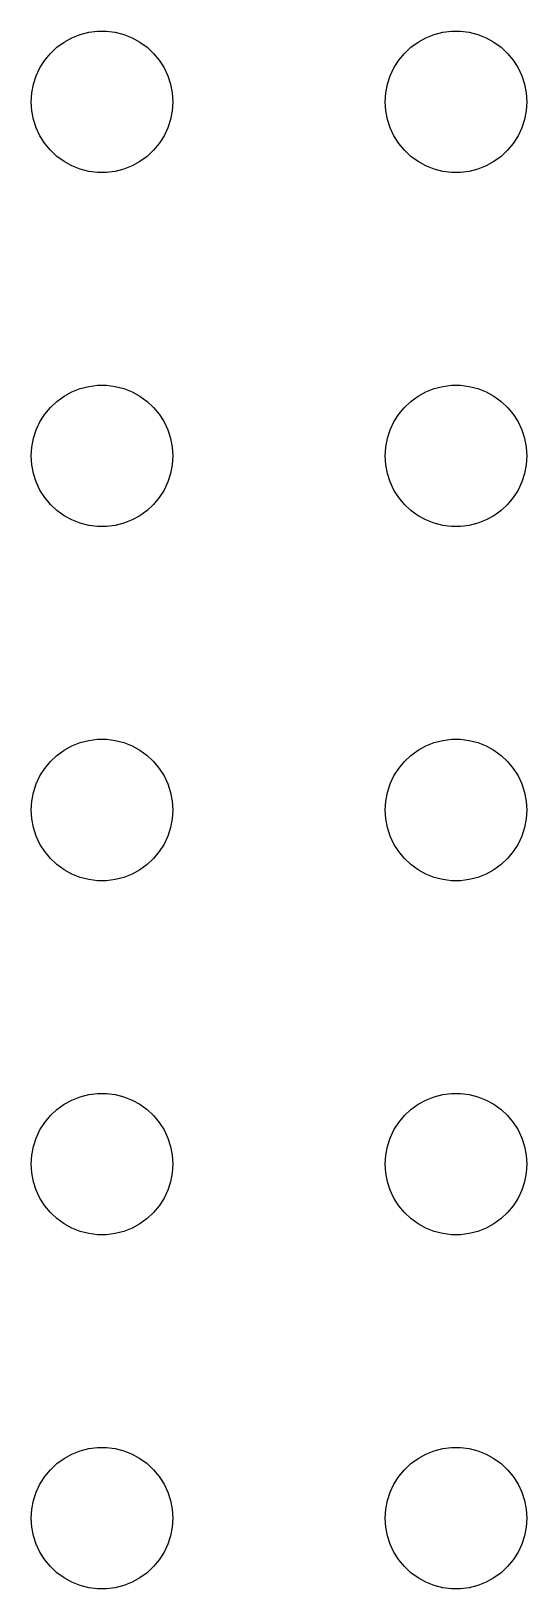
# Model space of a CAD drawing. Header units: metres. Extents: x -150 to 150, y -149 to 149.
# Drawn here: x 73.5 to 84, y -76.5 to -43.5 of the extents above; entities that cross this region are included whole.
import ezdxf

# ---------------------------------------------------------------- set-up
doc = ezdxf.new("R2010")
doc.units = ezdxf.units.M

msp = doc.modelspace()

# ---------------------------------------------------------------- linework, layer by layer
for p, q in [((74.5365, -43.5734), (74.7189, -43.5266)), ((74.7189, -43.5266), (74.9058, -43.503)), ((74.9058, -43.503), (75.0942, -43.503)), ((75.0942, -43.503), (75.2811, -43.5266)), ((75.2811, -43.5266), (75.4635, -43.5734)), ((82.0365, -43.5734), (82.2189, -43.5266)), ((82.2189, -43.5266), (82.4058, -43.503)), ((82.4058, -43.503), (82.5942, -43.503)), ((82.5942, -43.503), (82.7811, -43.5266)), ((82.7811, -43.5266), (82.9635, -43.5734)), ((73.9065, -43.9732), (74.0439, -43.8442)), ((74.0439, -43.8442), (74.1963, -43.7335)), ((74.1963, -43.7335), (74.3613, -43.6428)), ((74.3613, -43.6428), (74.5365, -43.5734)), ((75.4635, -43.5734), (75.6387, -43.6428)), ((75.6387, -43.6428), (75.8037, -43.7335)), ((75.8037, -43.7335), (75.9561, -43.8442)), ((75.9561, -43.8442), (76.0934, -43.9732)), ((81.4065, -43.9732), (81.5439, -43.8442)), ((81.5439, -43.8442), (81.6963, -43.7335)), ((81.6963, -43.7335), (81.8613, -43.6428)), ((81.8613, -43.6428), (82.0365, -43.5734)), ((82.9635, -43.5734), (83.1387, -43.6428)), ((83.1387, -43.6428), (83.3037, -43.7335)), ((83.3037, -43.7335), (83.4561, -43.8442)), ((83.4561, -43.8442), (83.5934, -43.9732)), ((73.6855, -44.2774), (73.7865, -44.1183)), ((73.7865, -44.1183), (73.9065, -43.9732)), ((76.0934, -43.9732), (76.2135, -44.1183)), ((76.2135, -44.1183), (76.3145, -44.2774)), ((81.1855, -44.2774), (81.2865, -44.1183)), ((81.2865, -44.1183), (81.4065, -43.9732)), ((83.5934, -43.9732), (83.7135, -44.1183)), ((83.7135, -44.1183), (83.8145, -44.2774)), ((73.5471, -44.627), (73.6053, -44.4478)), ((73.6053, -44.4478), (73.6855, -44.2774)), ((76.3145, -44.2774), (76.3947, -44.4478)), ((76.3947, -44.4478), (76.4529, -44.627)), ((81.0471, -44.627), (81.1053, -44.4478)), ((81.1053, -44.4478), (81.1855, -44.2774)), ((83.8145, -44.2774), (83.8947, -44.4478)), ((83.8947, -44.4478), (83.9529, -44.627)), ((73.5, -45), (73.5118, -44.812)), ((73.5118, -44.812), (73.5471, -44.627)), ((76.4529, -44.627), (76.4882, -44.812)), ((76.4882, -44.812), (76.5, -45)), ((81, -45), (81.0118, -44.812)), ((81.0118, -44.812), (81.0471, -44.627)), ((83.9529, -44.627), (83.9882, -44.812)), ((83.9882, -44.812), (84, -45)), ((73.5118, -45.188), (73.5, -45)), ((73.5471, -45.373), (73.5118, -45.188)), ((76.4882, -45.188), (76.4529, -45.373)), ((76.5, -45), (76.4882, -45.188)), ((81.0118, -45.188), (81, -45)), ((81.0471, -45.373), (81.0118, -45.188)), ((83.9882, -45.188), (83.9529, -45.373)), ((84, -45), (83.9882, -45.188)), ((73.6053, -45.5522), (73.5471, -45.373)), ((76.4529, -45.373), (76.3947, -45.5522)), ((81.1053, -45.5522), (81.0471, -45.373)), ((83.9529, -45.373), (83.8947, -45.5522)), ((73.6855, -45.7226), (73.6053, -45.5522)), ((73.7865, -45.8817), (73.6855, -45.7226)), ((76.3145, -45.7226), (76.2135, -45.8817)), ((76.3947, -45.5522), (76.3145, -45.7226)), ((81.1855, -45.7226), (81.1053, -45.5522)), ((81.2865, -45.8817), (81.1855, -45.7226)), ((83.8145, -45.7226), (83.7135, -45.8817)), ((83.8947, -45.5522), (83.8145, -45.7226)), ((73.9065, -46.0268), (73.7865, -45.8817)), ((74.0439, -46.1558), (73.9065, -46.0268)), ((74.1963, -46.2665), (74.0439, -46.1558)), ((75.9561, -46.1558), (75.8037, -46.2665)), ((76.0934, -46.0268), (75.9561, -46.1558)), ((76.2135, -45.8817), (76.0934, -46.0268)), ((81.4065, -46.0268), (81.2865, -45.8817)), ((81.5439, -46.1558), (81.4065, -46.0268)), ((81.6963, -46.2665), (81.5439, -46.1558)), ((83.4561, -46.1558), (83.3037, -46.2665)), ((83.5934, -46.0268), (83.4561, -46.1558)), ((83.7135, -45.8817), (83.5934, -46.0268)), ((74.3613, -46.3572), (74.1963, -46.2665)), ((74.5365, -46.4266), (74.3613, -46.3572)), ((74.7189, -46.4734), (74.5365, -46.4266)), ((74.9058, -46.497), (74.7189, -46.4734)), ((75.0942, -46.497), (74.9058, -46.497)), ((75.2811, -46.4734), (75.0942, -46.497)), ((75.4635, -46.4266), (75.2811, -46.4734)), ((75.6387, -46.3572), (75.4635, -46.4266)), ((75.8037, -46.2665), (75.6387, -46.3572)), ((81.8613, -46.3572), (81.6963, -46.2665)), ((82.0365, -46.4266), (81.8613, -46.3572)), ((82.2189, -46.4734), (82.0365, -46.4266)), ((82.4058, -46.497), (82.2189, -46.4734)), ((82.5942, -46.497), (82.4058, -46.497)), ((82.7811, -46.4734), (82.5942, -46.497)), ((82.9635, -46.4266), (82.7811, -46.4734)), ((83.1387, -46.3572), (82.9635, -46.4266)), ((83.3037, -46.2665), (83.1387, -46.3572)), ((74.3613, -51.1428), (74.5365, -51.0734)), ((74.5365, -51.0734), (74.7189, -51.0266)), ((74.7189, -51.0266), (74.9058, -51.003)), ((74.9058, -51.003), (75.0942, -51.003)), ((75.0942, -51.003), (75.2811, -51.0266)), ((75.2811, -51.0266), (75.4635, -51.0734)), ((75.4635, -51.0734), (75.6387, -51.1428)), ((81.8613, -51.1428), (82.0365, -51.0734)), ((82.0365, -51.0734), (82.2189, -51.0266)), ((82.2189, -51.0266), (82.4058, -51.003)), ((82.4058, -51.003), (82.5942, -51.003)), ((82.5942, -51.003), (82.7811, -51.0266)), ((82.7811, -51.0266), (82.9635, -51.0734)), ((82.9635, -51.0734), (83.1387, -51.1428)), ((73.9065, -51.4732), (74.0439, -51.3442)), ((74.0439, -51.3442), (74.1963, -51.2335)), ((74.1963, -51.2335), (74.3613, -51.1428)), ((75.6387, -51.1428), (75.8037, -51.2335)), ((75.8037, -51.2335), (75.9561, -51.3442)), ((75.9561, -51.3442), (76.0934, -51.4732)), ((81.4065, -51.4732), (81.5439, -51.3442)), ((81.5439, -51.3442), (81.6963, -51.2335)), ((81.6963, -51.2335), (81.8613, -51.1428)), ((83.1387, -51.1428), (83.3037, -51.2335)), ((83.3037, -51.2335), (83.4561, -51.3442)), ((83.4561, -51.3442), (83.5934, -51.4732)), ((73.6053, -51.9478), (73.6855, -51.7774)), ((73.6855, -51.7774), (73.7865, -51.6183)), ((73.7865, -51.6183), (73.9065, -51.4732)), ((76.0934, -51.4732), (76.2135, -51.6183)), ((76.2135, -51.6183), (76.3145, -51.7774)), ((76.3145, -51.7774), (76.3947, -51.9478)), ((81.1053, -51.9478), (81.1855, -51.7774)), ((81.1855, -51.7774), (81.2865, -51.6183)), ((81.2865, -51.6183), (81.4065, -51.4732)), ((83.5934, -51.4732), (83.7135, -51.6183)), ((83.7135, -51.6183), (83.8145, -51.7774)), ((83.8145, -51.7774), (83.8947, -51.9478)), ((73.5118, -52.312), (73.5471, -52.127)), ((73.5471, -52.127), (73.6053, -51.9478)), ((76.3947, -51.9478), (76.4529, -52.127)), ((76.4529, -52.127), (76.4882, -52.312)), ((81.0118, -52.312), (81.0471, -52.127)), ((81.0471, -52.127), (81.1053, -51.9478)), ((83.8947, -51.9478), (83.9529, -52.127)), ((83.9529, -52.127), (83.9882, -52.312)), ((73.5, -52.5), (73.5118, -52.312)), ((76.4882, -52.312), (76.5, -52.5)), ((81, -52.5), (81.0118, -52.312)), ((83.9882, -52.312), (84, -52.5)), ((73.5118, -52.688), (73.5, -52.5)), ((73.5471, -52.873), (73.5118, -52.688)), ((76.4882, -52.688), (76.4529, -52.873)), ((76.5, -52.5), (76.4882, -52.688)), ((81.0118, -52.688), (81, -52.5)), ((81.0471, -52.873), (81.0118, -52.688)), ((83.9882, -52.688), (83.9529, -52.873)), ((84, -52.5), (83.9882, -52.688)), ((73.6053, -53.0522), (73.5471, -52.873)), ((73.6855, -53.2226), (73.6053, -53.0522)), ((76.3947, -53.0522), (76.3145, -53.2226)), ((76.4529, -52.873), (76.3947, -53.0522)), ((81.1053, -53.0522), (81.0471, -52.873)), ((81.1855, -53.2226), (81.1053, -53.0522)), ((83.8947, -53.0522), (83.8145, -53.2226)), ((83.9529, -52.873), (83.8947, -53.0522)), ((73.7865, -53.3817), (73.6855, -53.2226)), ((73.9065, -53.5268), (73.7865, -53.3817)), ((76.2135, -53.3817), (76.0934, -53.5268)), ((76.3145, -53.2226), (76.2135, -53.3817)), ((81.2865, -53.3817), (81.1855, -53.2226)), ((81.4065, -53.5268), (81.2865, -53.3817)), ((83.7135, -53.3817), (83.5934, -53.5268)), ((83.8145, -53.2226), (83.7135, -53.3817)), ((74.0439, -53.6558), (73.9065, -53.5268)), ((74.1963, -53.7665), (74.0439, -53.6558)), ((74.3613, -53.8572), (74.1963, -53.7665)), ((75.8037, -53.7665), (75.6387, -53.8572)), ((75.9561, -53.6558), (75.8037, -53.7665)), ((76.0934, -53.5268), (75.9561, -53.6558)), ((81.5439, -53.6558), (81.4065, -53.5268)), ((81.6963, -53.7665), (81.5439, -53.6558)), ((81.8613, -53.8572), (81.6963, -53.7665)), ((83.3037, -53.7665), (83.1387, -53.8572)), ((83.4561, -53.6558), (83.3037, -53.7665)), ((83.5934, -53.5268), (83.4561, -53.6558)), ((74.5365, -53.9266), (74.3613, -53.8572)), ((74.7189, -53.9734), (74.5365, -53.9266)), ((74.9058, -53.997), (74.7189, -53.9734)), ((75.0942, -53.997), (74.9058, -53.997)), ((75.2811, -53.9734), (75.0942, -53.997)), ((75.4635, -53.9266), (75.2811, -53.9734)), ((75.6387, -53.8572), (75.4635, -53.9266)), ((82.0365, -53.9266), (81.8613, -53.8572)), ((82.2189, -53.9734), (82.0365, -53.9266)), ((82.4058, -53.997), (82.2189, -53.9734)), ((82.5942, -53.997), (82.4058, -53.997)), ((82.7811, -53.9734), (82.5942, -53.997)), ((82.9635, -53.9266), (82.7811, -53.9734)), ((83.1387, -53.8572), (82.9635, -53.9266)), ((74.1963, -58.7335), (74.3613, -58.6428)), ((74.3613, -58.6428), (74.5365, -58.5734)), ((74.5365, -58.5734), (74.7189, -58.5266)), ((74.7189, -58.5266), (74.9058, -58.503)), ((74.9058, -58.503), (75.0942, -58.503)), ((75.0942, -58.503), (75.2811, -58.5266)), ((75.2811, -58.5266), (75.4635, -58.5734)), ((75.4635, -58.5734), (75.6387, -58.6428)), ((75.6387, -58.6428), (75.8037, -58.7335)), ((81.6963, -58.7335), (81.8613, -58.6428)), ((81.8613, -58.6428), (82.0365, -58.5734)), ((82.0365, -58.5734), (82.2189, -58.5266)), ((82.2189, -58.5266), (82.4058, -58.503)), ((82.4058, -58.503), (82.5942, -58.503)), ((82.5942, -58.503), (82.7811, -58.5266)), ((82.7811, -58.5266), (82.9635, -58.5734)), ((82.9635, -58.5734), (83.1387, -58.6428)), ((83.1387, -58.6428), (83.3037, -58.7335)), ((73.7865, -59.1183), (73.9065, -58.9732)), ((73.9065, -58.9732), (74.0439, -58.8442)), ((74.0439, -58.8442), (74.1963, -58.7335)), ((75.8037, -58.7335), (75.9561, -58.8442)), ((75.9561, -58.8442), (76.0934, -58.9732)), ((76.0934, -58.9732), (76.2135, -59.1183)), ((81.2865, -59.1183), (81.4065, -58.9732)), ((81.4065, -58.9732), (81.5439, -58.8442)), ((81.5439, -58.8442), (81.6963, -58.7335)), ((83.3037, -58.7335), (83.4561, -58.8442)), ((83.4561, -58.8442), (83.5934, -58.9732)), ((83.5934, -58.9732), (83.7135, -59.1183)), ((73.6053, -59.4478), (73.6855, -59.2774)), ((73.6855, -59.2774), (73.7865, -59.1183)), ((76.2135, -59.1183), (76.3145, -59.2774)), ((76.3145, -59.2774), (76.3947, -59.4478)), ((81.1053, -59.4478), (81.1855, -59.2774)), ((81.1855, -59.2774), (81.2865, -59.1183)), ((83.7135, -59.1183), (83.8145, -59.2774)), ((83.8145, -59.2774), (83.8947, -59.4478)), ((73.5118, -59.812), (73.5471, -59.627)), ((73.5471, -59.627), (73.6053, -59.4478)), ((76.3947, -59.4478), (76.4529, -59.627)), ((76.4529, -59.627), (76.4882, -59.812)), ((81.0118, -59.812), (81.0471, -59.627)), ((81.0471, -59.627), (81.1053, -59.4478)), ((83.8947, -59.4478), (83.9529, -59.627)), ((83.9529, -59.627), (83.9882, -59.812)), ((73.5, -60), (73.5118, -59.812)), ((73.5118, -60.188), (73.5, -60)), ((76.4882, -59.812), (76.5, -60)), ((76.5, -60), (76.4882, -60.188)), ((81, -60), (81.0118, -59.812)), ((81.0118, -60.188), (81, -60)), ((83.9882, -59.812), (84, -60)), ((84, -60), (83.9882, -60.188)), ((73.5471, -60.373), (73.5118, -60.188)), ((73.6053, -60.5522), (73.5471, -60.373)), ((76.4529, -60.373), (76.3947, -60.5522)), ((76.4882, -60.188), (76.4529, -60.373)), ((81.0471, -60.373), (81.0118, -60.188)), ((81.1053, -60.5522), (81.0471, -60.373)), ((83.9529, -60.373), (83.8947, -60.5522)), ((83.9882, -60.188), (83.9529, -60.373)), ((73.6855, -60.7226), (73.6053, -60.5522)), ((76.3947, -60.5522), (76.3145, -60.7226)), ((81.1855, -60.7226), (81.1053, -60.5522)), ((83.8947, -60.5522), (83.8145, -60.7226)), ((73.7865, -60.8817), (73.6855, -60.7226)), ((73.9065, -61.0268), (73.7865, -60.8817)), ((74.0439, -61.1558), (73.9065, -61.0268)), ((76.0934, -61.0268), (75.9561, -61.1558)), ((76.2135, -60.8817), (76.0934, -61.0268)), ((76.3145, -60.7226), (76.2135, -60.8817)), ((81.2865, -60.8817), (81.1855, -60.7226)), ((81.4065, -61.0268), (81.2865, -60.8817)), ((81.5439, -61.1558), (81.4065, -61.0268)), ((83.5934, -61.0268), (83.4561, -61.1558)), ((83.7135, -60.8817), (83.5934, -61.0268)), ((83.8145, -60.7226), (83.7135, -60.8817)), ((74.1963, -61.2665), (74.0439, -61.1558)), ((74.3613, -61.3572), (74.1963, -61.2665)), ((74.5365, -61.4266), (74.3613, -61.3572)), ((75.6387, -61.3572), (75.4635, -61.4266)), ((75.8037, -61.2665), (75.6387, -61.3572)), ((75.9561, -61.1558), (75.8037, -61.2665)), ((81.6963, -61.2665), (81.5439, -61.1558)), ((81.8613, -61.3572), (81.6963, -61.2665)), ((82.0365, -61.4266), (81.8613, -61.3572)), ((83.1387, -61.3572), (82.9635, -61.4266)), ((83.3037, -61.2665), (83.1387, -61.3572)), ((83.4561, -61.1558), (83.3037, -61.2665)), ((74.7189, -61.4734), (74.5365, -61.4266)), ((74.9058, -61.497), (74.7189, -61.4734)), ((75.0942, -61.497), (74.9058, -61.497)), ((75.2811, -61.4734), (75.0942, -61.497)), ((75.4635, -61.4266), (75.2811, -61.4734)), ((82.2189, -61.4734), (82.0365, -61.4266)), ((82.4058, -61.497), (82.2189, -61.4734)), ((82.5942, -61.497), (82.4058, -61.497)), ((82.7811, -61.4734), (82.5942, -61.497)), ((82.9635, -61.4266), (82.7811, -61.4734)), ((74.0439, -66.3442), (74.1963, -66.2335)), ((74.1963, -66.2335), (74.3613, -66.1428)), ((74.3613, -66.1428), (74.5365, -66.0734)), ((74.5365, -66.0734), (74.7189, -66.0266)), ((74.7189, -66.0266), (74.9058, -66.003)), ((74.9058, -66.003), (75.0942, -66.003)), ((75.0942, -66.003), (75.2811, -66.0266)), ((75.2811, -66.0266), (75.4635, -66.0734)), ((75.4635, -66.0734), (75.6387, -66.1428)), ((75.6387, -66.1428), (75.8037, -66.2335)), ((75.8037, -66.2335), (75.9561, -66.3442)), ((81.5439, -66.3442), (81.6963, -66.2335)), ((81.6963, -66.2335), (81.8613, -66.1428)), ((81.8613, -66.1428), (82.0365, -66.0734)), ((82.0365, -66.0734), (82.2189, -66.0266)), ((82.2189, -66.0266), (82.4058, -66.003)), ((82.4058, -66.003), (82.5942, -66.003)), ((82.5942, -66.003), (82.7811, -66.0266)), ((82.7811, -66.0266), (82.9635, -66.0734)), ((82.9635, -66.0734), (83.1387, -66.1428)), ((83.1387, -66.1428), (83.3037, -66.2335)), ((83.3037, -66.2335), (83.4561, -66.3442)), ((73.6855, -66.7774), (73.7865, -66.6183)), ((73.7865, -66.6183), (73.9065, -66.4732)), ((73.9065, -66.4732), (74.0439, -66.3442)), ((75.9561, -66.3442), (76.0934, -66.4732)), ((76.0934, -66.4732), (76.2135, -66.6183)), ((76.2135, -66.6183), (76.3145, -66.7774)), ((81.1855, -66.7774), (81.2865, -66.6183)), ((81.2865, -66.6183), (81.4065, -66.4732)), ((81.4065, -66.4732), (81.5439, -66.3442)), ((83.4561, -66.3442), (83.5934, -66.4732)), ((83.5934, -66.4732), (83.7135, -66.6183)), ((83.7135, -66.6183), (83.8145, -66.7774)), ((73.5471, -67.127), (73.6053, -66.9478)), ((73.6053, -66.9478), (73.6855, -66.7774)), ((76.3145, -66.7774), (76.3947, -66.9478)), ((76.3947, -66.9478), (76.4529, -67.127)), ((81.0471, -67.127), (81.1053, -66.9478)), ((81.1053, -66.9478), (81.1855, -66.7774)), ((83.8145, -66.7774), (83.8947, -66.9478)), ((83.8947, -66.9478), (83.9529, -67.127)), ((73.5118, -67.312), (73.5471, -67.127)), ((76.4529, -67.127), (76.4882, -67.312)), ((81.0118, -67.312), (81.0471, -67.127)), ((83.9529, -67.127), (83.9882, -67.312)), ((73.5, -67.5), (73.5118, -67.312)), ((73.5118, -67.688), (73.5, -67.5)), ((76.4882, -67.312), (76.5, -67.5)), ((76.5, -67.5), (76.4882, -67.688)), ((81, -67.5), (81.0118, -67.312)), ((81.0118, -67.688), (81, -67.5)), ((83.9882, -67.312), (84, -67.5)), ((84, -67.5), (83.9882, -67.688)), ((73.5471, -67.873), (73.5118, -67.688)), ((73.6053, -68.0522), (73.5471, -67.873)), ((76.4529, -67.873), (76.3947, -68.0522)), ((76.4882, -67.688), (76.4529, -67.873)), ((81.0471, -67.873), (81.0118, -67.688)), ((81.1053, -68.0522), (81.0471, -67.873)), ((83.9529, -67.873), (83.8947, -68.0522)), ((83.9882, -67.688), (83.9529, -67.873)), ((73.6855, -68.2226), (73.6053, -68.0522)), ((73.7865, -68.3817), (73.6855, -68.2226)), ((76.3145, -68.2226), (76.2135, -68.3817)), ((76.3947, -68.0522), (76.3145, -68.2226)), ((81.1855, -68.2226), (81.1053, -68.0522)), ((81.2865, -68.3817), (81.1855, -68.2226)), ((83.8145, -68.2226), (83.7135, -68.3817)), ((83.8947, -68.0522), (83.8145, -68.2226)), ((73.9065, -68.5268), (73.7865, -68.3817)), ((74.0439, -68.6558), (73.9065, -68.5268)), ((76.0934, -68.5268), (75.9561, -68.6558)), ((76.2135, -68.3817), (76.0934, -68.5268)), ((81.4065, -68.5268), (81.2865, -68.3817)), ((81.5439, -68.6558), (81.4065, -68.5268)), ((83.5934, -68.5268), (83.4561, -68.6558)), ((83.7135, -68.3817), (83.5934, -68.5268)), ((74.1963, -68.7665), (74.0439, -68.6558)), ((74.3613, -68.8572), (74.1963, -68.7665)), ((74.5365, -68.9266), (74.3613, -68.8572)), ((74.7189, -68.9734), (74.5365, -68.9266)), ((75.4635, -68.9266), (75.2811, -68.9734)), ((75.6387, -68.8572), (75.4635, -68.9266)), ((75.8037, -68.7665), (75.6387, -68.8572)), ((75.9561, -68.6558), (75.8037, -68.7665)), ((81.6963, -68.7665), (81.5439, -68.6558)), ((81.8613, -68.8572), (81.6963, -68.7665)), ((82.0365, -68.9266), (81.8613, -68.8572)), ((82.2189, -68.9734), (82.0365, -68.9266)), ((82.9635, -68.9266), (82.7811, -68.9734)), ((83.1387, -68.8572), (82.9635, -68.9266)), ((83.3037, -68.7665), (83.1387, -68.8572)), ((83.4561, -68.6558), (83.3037, -68.7665)), ((74.9058, -68.997), (74.7189, -68.9734)), ((75.0942, -68.997), (74.9058, -68.997)), ((75.2811, -68.9734), (75.0942, -68.997)), ((82.4058, -68.997), (82.2189, -68.9734)), ((82.5942, -68.997), (82.4058, -68.997)), ((82.7811, -68.9734), (82.5942, -68.997)), ((74.3613, -73.6428), (74.5365, -73.5734)), ((74.5365, -73.5734), (74.7189, -73.5266)), ((74.7189, -73.5266), (74.9058, -73.503)), ((74.9058, -73.503), (75.0942, -73.503)), ((75.0942, -73.503), (75.2811, -73.5266)), ((75.2811, -73.5266), (75.4635, -73.5734)), ((75.4635, -73.5734), (75.6387, -73.6428)), ((81.8613, -73.6428), (82.0365, -73.5734)), ((82.0365, -73.5734), (82.2189, -73.5266)), ((82.2189, -73.5266), (82.4058, -73.503)), ((82.4058, -73.503), (82.5942, -73.503)), ((82.5942, -73.503), (82.7811, -73.5266)), ((82.7811, -73.5266), (82.9635, -73.5734)), ((82.9635, -73.5734), (83.1387, -73.6428)), ((73.9065, -73.9732), (74.0439, -73.8442)), ((74.0439, -73.8442), (74.1963, -73.7335)), ((74.1963, -73.7335), (74.3613, -73.6428)), ((75.6387, -73.6428), (75.8037, -73.7335)), ((75.8037, -73.7335), (75.9561, -73.8442)), ((75.9561, -73.8442), (76.0934, -73.9732)), ((81.4065, -73.9732), (81.5439, -73.8442)), ((81.5439, -73.8442), (81.6963, -73.7335)), ((81.6963, -73.7335), (81.8613, -73.6428)), ((83.1387, -73.6428), (83.3037, -73.7335)), ((83.3037, -73.7335), (83.4561, -73.8442)), ((83.4561, -73.8442), (83.5934, -73.9732)), ((73.6855, -74.2774), (73.7865, -74.1183)), ((73.7865, -74.1183), (73.9065, -73.9732)), ((76.0934, -73.9732), (76.2135, -74.1183)), ((76.2135, -74.1183), (76.3145, -74.2774)), ((81.1855, -74.2774), (81.2865, -74.1183)), ((81.2865, -74.1183), (81.4065, -73.9732)), ((83.5934, -73.9732), (83.7135, -74.1183)), ((83.7135, -74.1183), (83.8145, -74.2774)), ((73.5471, -74.627), (73.6053, -74.4478)), ((73.6053, -74.4478), (73.6855, -74.2774)), ((76.3145, -74.2774), (76.3947, -74.4478)), ((76.3947, -74.4478), (76.4529, -74.627)), ((81.0471, -74.627), (81.1053, -74.4478)), ((81.1053, -74.4478), (81.1855, -74.2774)), ((83.8145, -74.2774), (83.8947, -74.4478)), ((83.8947, -74.4478), (83.9529, -74.627)), ((73.5, -75), (73.5118, -74.812)), ((73.5118, -74.812), (73.5471, -74.627)), ((76.4529, -74.627), (76.4882, -74.812)), ((76.4882, -74.812), (76.5, -75)), ((81, -75), (81.0118, -74.812)), ((81.0118, -74.812), (81.0471, -74.627)), ((83.9529, -74.627), (83.9882, -74.812)), ((83.9882, -74.812), (84, -75)), ((73.5118, -75.188), (73.5, -75)), ((73.5471, -75.373), (73.5118, -75.188)), ((76.4882, -75.188), (76.4529, -75.373)), ((76.5, -75), (76.4882, -75.188)), ((81.0118, -75.188), (81, -75)), ((81.0471, -75.373), (81.0118, -75.188)), ((83.9882, -75.188), (83.9529, -75.373)), ((84, -75), (83.9882, -75.188)), ((73.6053, -75.5522), (73.5471, -75.373)), ((73.6855, -75.7226), (73.6053, -75.5522)), ((76.3947, -75.5522), (76.3145, -75.7226)), ((76.4529, -75.373), (76.3947, -75.5522)), ((81.1053, -75.5522), (81.0471, -75.373)), ((81.1855, -75.7226), (81.1053, -75.5522)), ((83.8947, -75.5522), (83.8145, -75.7226)), ((83.9529, -75.373), (83.8947, -75.5522)), ((73.7865, -75.8817), (73.6855, -75.7226)), ((73.9065, -76.0268), (73.7865, -75.8817)), ((76.2135, -75.8817), (76.0934, -76.0268)), ((76.3145, -75.7226), (76.2135, -75.8817)), ((81.2865, -75.8817), (81.1855, -75.7226)), ((81.4065, -76.0268), (81.2865, -75.8817)), ((83.7135, -75.8817), (83.5934, -76.0268)), ((83.8145, -75.7226), (83.7135, -75.8817)), ((74.0439, -76.1558), (73.9065, -76.0268)), ((74.1963, -76.2665), (74.0439, -76.1558)), ((75.9561, -76.1558), (75.8037, -76.2665)), ((76.0934, -76.0268), (75.9561, -76.1558)), ((81.5439, -76.1558), (81.4065, -76.0268)), ((81.6963, -76.2665), (81.5439, -76.1558)), ((83.4561, -76.1558), (83.3037, -76.2665)), ((83.5934, -76.0268), (83.4561, -76.1558)), ((74.3613, -76.3572), (74.1963, -76.2665)), ((74.5365, -76.4266), (74.3613, -76.3572)), ((74.7189, -76.4734), (74.5365, -76.4266)), ((74.9058, -76.497), (74.7189, -76.4734)), ((75.0942, -76.497), (74.9058, -76.497)), ((75.2811, -76.4734), (75.0942, -76.497)), ((75.4635, -76.4266), (75.2811, -76.4734)), ((75.6387, -76.3572), (75.4635, -76.4266)), ((75.8037, -76.2665), (75.6387, -76.3572)), ((81.8613, -76.3572), (81.6963, -76.2665)), ((82.0365, -76.4266), (81.8613, -76.3572)), ((82.2189, -76.4734), (82.0365, -76.4266)), ((82.4058, -76.497), (82.2189, -76.4734)), ((82.5942, -76.497), (82.4058, -76.497)), ((82.7811, -76.4734), (82.5942, -76.497)), ((82.9635, -76.4266), (82.7811, -76.4734)), ((83.1387, -76.3572), (82.9635, -76.4266)), ((83.3037, -76.2665), (83.1387, -76.3572))]:
    msp.add_line(p, q)

doc.saveas('drawing.dxf')
